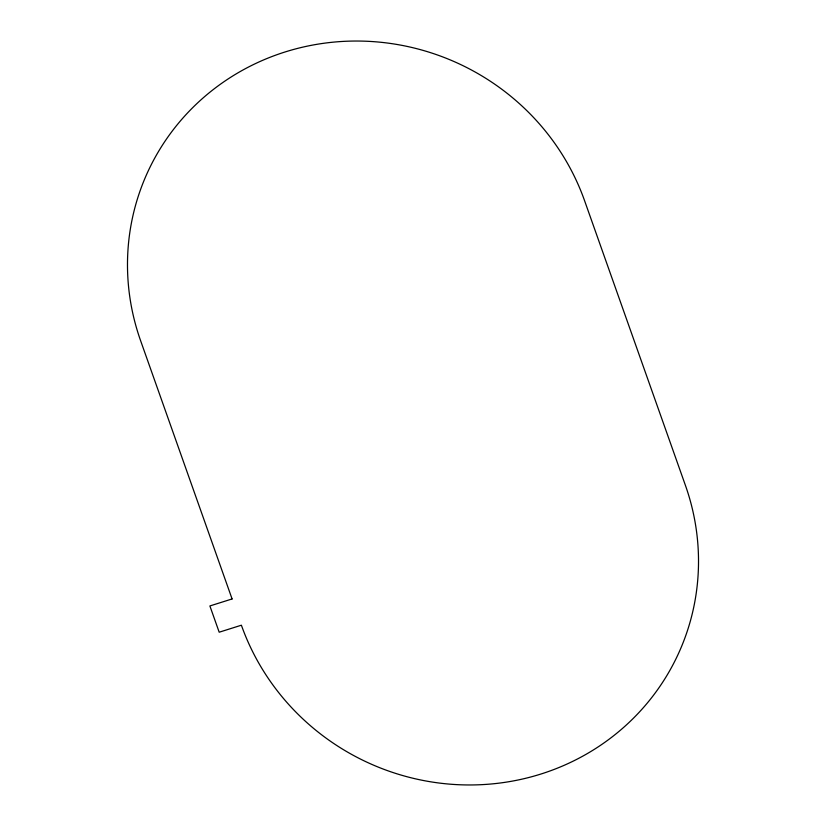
<?xml version="1.0" encoding="UTF-8"?>
<svg xmlns="http://www.w3.org/2000/svg" width="826" height="826" viewBox="0 0 826 826"><rect width="100%" height="100%" fill="white"/><g stroke="black" fill="none" stroke-linecap="round" stroke-linejoin="round"><path stroke-width="1.24" d="M232.085 598.953L209.887 605.954L219.189 632.21L241.388 625.21A236.494 228.327 24.3 0 0 540.885 774.045A236.494 228.327 24.3 0 0 685.373 485.244L584.612 200.79A236.494 228.327 24.3 0 0 285.115 51.955A236.494 228.327 24.3 0 0 140.626 340.756L232.085 598.953"/></g></svg>
